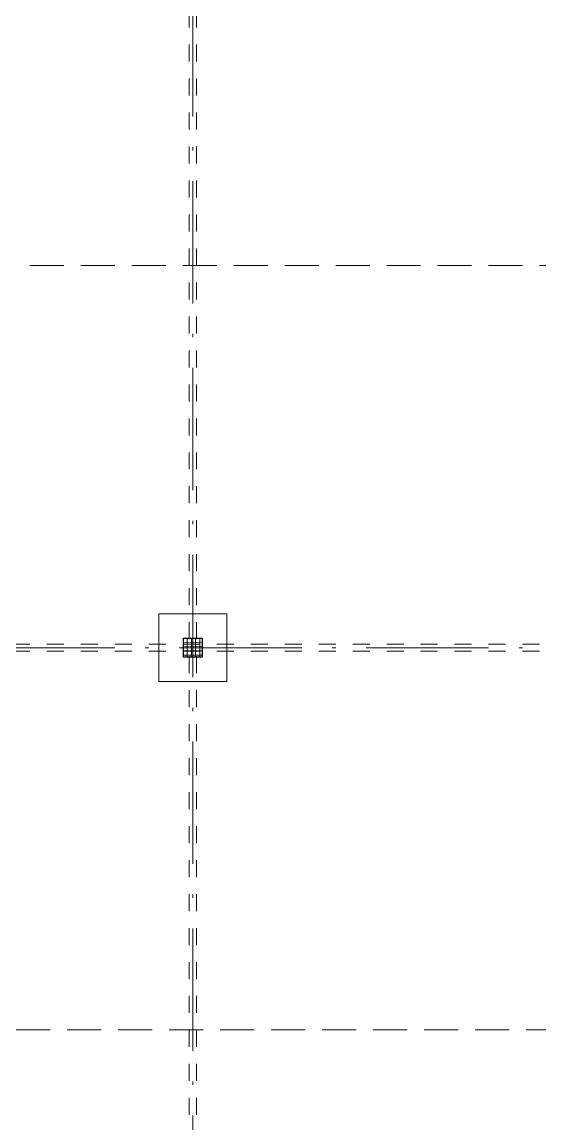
# Model space of a CAD drawing. Extents: x 6529560 to 6558080, y 5579316 to 5588131.
# Drawn here: x 6543536.26 to 6543551.49, y 5579549.2 to 5579581.63 of the extents above; entities that cross this region are included whole.
import ezdxf

# ---------------------------------------------------------------- set-up
doc = ezdxf.new("R2010")
doc.units = 0
doc.header["$MEASUREMENT"] = 0
for name, pattern in [('0.5_0.5', [1, 0.5, -0.5]), ('1$0$0$5', [1.5, 1, -0.5]), ('ACAD_ISO10W100', [18, 12, -3, 0, -3])]:
    doc.linetypes.add(name, pattern=pattern)
for name, color, linetype, lineweight in [('arch_fundamenty na rzucie', 3, 'CONTINUOUS', 15), ('arch_osie', 181, 'CONTINUOUS', 5), ('arch_slupy wypelnienie', 9, 'CONTINUOUS', 13), ('arch_słupy', 8, 'CONTINUOUS', 25), ('arch_zadaszenie kratownica', 94, 'CONTINUOUS', 15), ('arch_zadaszenie krawedzie', 12, 'CONTINUOUS', 18)]:
    doc.layers.add(name, color=color, linetype=linetype, lineweight=lineweight)

msp = doc.modelspace()

# ---------------------------------------------------------------- hatches: boundary and pattern name
at = {"layer": 'arch_slupy wypelnienie'}
h = msp.add_hatch(dxfattribs=at)
h.set_pattern_fill('ANSI37', color=256, angle=225)
h.set_pattern_definition([(270, (-171.38733, 0), (0.125, 0), []), (0, (-171.38733, 0), (0, 0.125), [])])
h.paths.add_polyline_path([(6543541.0065, 5579563.4952), (6543541.5565, 5579563.4951), (6543541.5564, 5579562.9451), (6543541.0064, 5579562.9452)])

# ---------------------------------------------------------------- linework, layer by layer
at = {"layer": 'arch_fundamenty na rzucie', "extrusion": (4.9484e-09, 8.02145e-10, 1)}
msp.add_lwpolyline([(6543542.2816, 5579564.22), (6543540.2816, 5579564.2203), (6543540.2814, 5579562.2203), (6543542.2814, 5579562.22)], close=True, dxfattribs=at)
at = {"layer": 'arch_osie', "linetype": 'ACAD_ISO10W100', "ltscale": 0.3, "extrusion": (-4.94832e-09, -8.0265e-10, 1)}
for points in [[(6543541.2822, 5579501.8539), (6543541.2822, 5579613.5652)], [(6543507.8822, 5579563.2202), (6543634.6822, 5579563.2202)]]:
    msp.add_lwpolyline(points, dxfattribs=at)
at = {"layer": 'arch_słupy', "extrusion": (4.9484e-09, 8.02145e-10, 1)}
msp.add_lwpolyline([(6543541.0065, 5579563.4952), (6543541.5565, 5579563.4951), (6543541.5564, 5579562.9451), (6543541.0064, 5579562.9452), (6543541.0065, 5579563.4952)], dxfattribs=at)
at = {"layer": 'arch_zadaszenie kratownica', "linetype": '0.5_0.5'}
for points in [[(6543541.1772, 5579518.4689), (6543541.1772, 5579608.5189)], [(6543541.3872, 5579518.4689), (6543541.3872, 5579608.5189)], [(6543516.9822, 5579563.3252), (6543625.5822, 5579563.3252)], [(6543516.9822, 5579563.1152), (6543625.5822, 5579563.1152)]]:
    msp.add_lwpolyline(points, dxfattribs=at)
at = {"layer": 'arch_zadaszenie krawedzie', "linetype": '1$0$0$5'}
for points in [[(6543516.9822, 5579574.4698), (6543625.5822, 5579574.4698)], [(6543625.5822, 5579551.9702), (6543516.9822, 5579551.9695)]]:
    msp.add_lwpolyline(points, dxfattribs=at)

doc.saveas('drawing.dxf')
